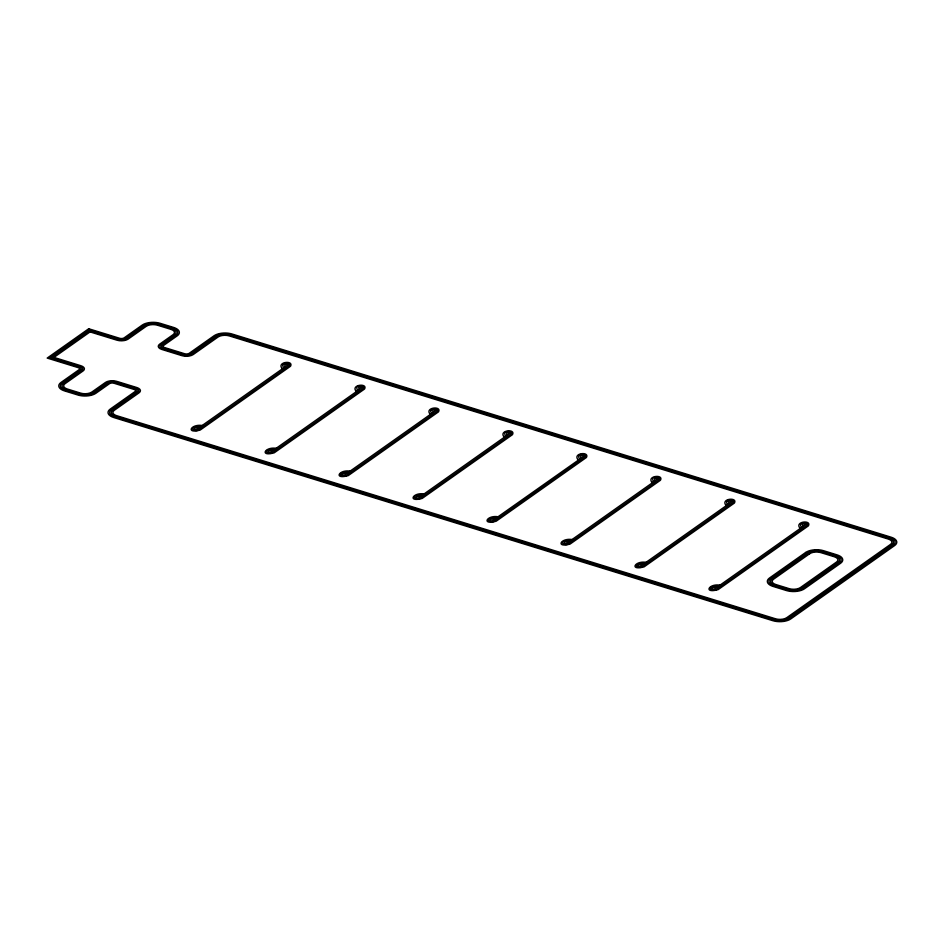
<?xml version="1.0" encoding="UTF-8"?>
<svg xmlns="http://www.w3.org/2000/svg" width="944" height="944" viewBox="0 0 944 944"><rect width="100%" height="100%" fill="white"/><g stroke="black" fill="none" stroke-linecap="round" stroke-linejoin="round"><path stroke-width="1.42" d="M282.87 364.868C283.766 361.623 291.932 363.346 289.312 365.729L198.936 429.591C197.06 432.293 188.717 428.847 194.558 427.243M430.818 410.475C431.597 407.407 439.833 408.634 437.214 411.383L346.885 475.198C345.197 477.806 336.56 474.549 342.519 472.85M578.778 456.082C579.604 452.896 587.994 454.453 585.103 457.038L494.833 520.805C492.685 523.424 484.567 520.132 490.467 518.468A20.414 9.582 -0.5 0 1 495.718 517.76L497.405 517.631M726.727 501.701C727.694 498.338 736.001 500.367 733.122 502.609L642.793 566.412C640.976 569.02 632.48 565.81 638.427 564.075A20.414 9.582 -0.5 0 1 643.678 563.367L645.354 563.238M800.701 524.498C801.527 521.312 809.94 522.858 807.037 525.454L716.767 589.221C714.938 591.805 706.431 588.608 712.401 586.885A20.414 9.582 -0.5 0 1 717.652 586.177L719.328 586.047M268.533 450.052C262.727 450.984 270.161 455.232 272.91 452.388L363.169 388.633C366.083 385.317 356.549 385.152 356.856 387.595A20.414 9.582 -0.5 0 0 357.516 390.202M416.493 495.659C410.758 496.485 418.015 500.898 420.859 497.995L511.129 434.24C514.197 430.936 504.485 430.783 504.816 433.202A20.414 9.582 -0.5 0 0 505.477 435.809M564.441 541.266C558.742 541.986 565.857 546.541 568.819 543.614L659.077 479.847C662.086 476.567 652.422 476.319 652.752 478.891A20.414 9.582 -0.5 0 0 653.425 481.416M200.34 427.231L195.054 427.986L194.11 429.142A3.151 1.475 -0.5 0 0 194.594 429.437L195.585 429.697A1.451 0.684 -0.5 0 0 196.258 429.685L288.345 364.632A1.451 0.684 -0.5 0 0 288.109 364.337L284.758 364.36L285.1 367.346M274.315 450.028L269.028 450.784L268.096 451.952A3.151 1.475 -0.5 0 0 268.568 452.235L269.559 452.506A1.451 0.684 -0.5 0 0 270.232 452.495L362.331 387.441A1.451 0.684 -0.5 0 0 362.083 387.146L358.732 387.17L359.074 390.155M348.289 472.838L343.002 473.593L342.07 474.749A3.151 1.475 -0.5 0 0 342.542 475.044L343.545 475.304A1.451 0.684 -0.5 0 0 344.206 475.304L436.305 410.239A1.451 0.684 -0.5 0 0 436.057 409.956L432.718 409.967L433.048 412.965M422.275 495.647L416.988 496.402L416.044 497.559A3.151 1.475 -0.5 0 0 416.528 497.854L417.519 498.113A1.451 0.684 -0.5 0 0 418.18 498.102L510.279 433.048A1.451 0.684 -0.5 0 0 510.043 432.753L506.692 432.777L507.034 435.762M496.249 518.445L490.963 519.2L490.019 520.368A3.151 1.475 -0.5 0 0 490.502 520.651L491.494 520.923A1.451 0.684 -0.5 0 0 492.154 520.911L584.277 455.964A1.451 0.684 -0.5 0 0 584.017 455.563L580.666 455.574L581.008 458.572M570.223 541.254L564.937 542.009L564.005 543.166A3.151 1.475 -0.5 0 0 564.477 543.461L565.468 543.72A1.451 0.684 -0.5 0 0 566.14 543.72L658.228 478.655A1.451 0.684 -0.5 0 0 657.992 478.372L654.64 478.384L654.983 481.381M644.197 564.052L638.911 564.807L637.979 565.975A3.151 1.475 -0.5 0 0 638.451 566.258L639.454 566.53A1.451 0.684 -0.5 0 0 640.115 566.518L732.214 501.465A1.451 0.684 -0.5 0 0 731.966 501.17L728.626 501.193L728.957 504.179M718.172 586.861L712.897 587.616L711.953 588.785A3.151 1.475 -0.5 0 0 712.425 589.068L713.428 589.339A1.451 0.684 -0.5 0 0 714.089 589.327L806.188 524.262A1.451 0.684 -0.5 0 0 805.952 523.979L802.601 523.991L802.931 526.988M421.732 494.916L423.419 494.821M202.653 425.591C190.948 423.396 185.225 434.287 200.281 430.004L290.54 366.237C294.009 359.735 275.447 361.965 282.645 369.092M201.497 426.405L199.809 426.499A20.414 9.582 -0.5 0 0 194.523 427.195M276.627 448.4C264.91 446.217 259.187 457.085 274.256 452.801L364.514 389.046C368.243 382.662 349.492 384.656 356.62 391.89M275.471 449.214L273.784 449.309A20.414 9.582 -0.5 0 0 268.497 450.005M350.602 471.209C338.861 469.026 333.149 479.871 348.23 475.611L438.5 411.844C442.17 405.46 423.384 407.454 430.594 414.699M349.445 472.024L347.758 472.106A20.414 9.582 -0.5 0 0 342.471 472.814M424.576 494.007C412.811 491.812 407.124 502.656 422.204 498.42L512.474 434.653C515.979 428.175 497.476 430.358 504.568 437.509M498.55 516.816C486.703 514.657 481.11 525.442 496.178 521.218L586.448 457.462C589.835 450.949 571.403 453.179 578.542 460.306M572.536 539.626C560.736 537.431 555.119 548.275 570.164 544.027L660.422 480.26C664.139 473.864 645.401 475.835 652.528 483.116M571.38 540.44L569.692 540.523A20.414 9.582 -0.5 0 0 564.406 541.231M646.51 562.423C634.722 560.217 629.046 571.061 644.138 566.837L734.397 503.069C738.125 496.709 719.34 498.621 726.502 505.925M720.484 585.233C708.661 583.026 703.079 593.882 718.113 589.634L808.383 525.867C812.017 519.448 793.29 521.477 800.477 528.723M727.317 504.238L727.706 505.064M653.342 481.428L653.732 482.254M505.394 435.821L505.783 436.647M357.434 390.214L357.823 391.04M801.692 527.873L801.291 527.047A20.414 9.582 -0.5 0 1 800.595 524.498M579.758 459.457L579.368 458.631A20.414 9.582 -0.5 0 1 578.672 456.082M431.797 413.85L431.408 413.024A20.414 9.582 -0.5 0 1 430.712 410.475M283.849 368.231L283.46 367.405A20.414 9.582 -0.5 0 1 282.763 364.868M416.457 495.612A20.414 9.582 -0.5 0 1 421.744 494.951M727.399 504.226A20.414 9.582 -0.5 0 1 726.62 501.701M88.724 328.748L47.2 358.083L78.14 367.617A3.245 1.522 -0.5 0 1 79.025 369.718L60.971 382.473A12.956 6.089 -0.5 0 0 64.511 390.899L77.963 395.04A12.956 6.089 -0.5 0 0 95.934 393.259L109.48 383.689A3.245 1.522 -0.5 0 1 113.976 383.24L134.154 389.471A3.245 1.522 -0.5 0 1 135.039 391.571L110.212 409.106A12.956 6.089 -0.5 0 0 113.752 417.519L772.817 620.692A12.956 6.089 -0.5 0 0 790.801 618.91L894.605 545.585A12.956 6.089 -0.5 0 0 891.065 537.171L232 333.987A12.956 6.089 -0.5 0 0 214.017 335.781L189.189 353.316A3.245 1.522 -0.5 0 1 184.694 353.752L164.516 347.534A3.245 1.522 -0.5 0 1 163.642 345.433L177.177 335.863A12.956 6.089 -0.5 0 0 173.637 327.45L160.185 323.308A12.956 6.089 -0.5 0 0 142.202 325.09L124.148 337.846A3.245 1.522 -0.5 0 1 119.652 338.282L88.724 328.748M89.161 329.798L49.442 357.859L79.036 366.98A4.862 2.277 -0.5 0 1 80.37 370.142L62.316 382.886A11.34 5.322 -0.5 0 0 65.407 390.261L78.859 394.403A11.34 5.322 -0.5 0 0 94.589 392.846L108.135 383.276A4.862 2.277 -0.5 0 1 114.873 382.603L135.051 388.822A4.862 2.277 -0.5 0 1 136.384 391.984L111.557 409.519A11.34 5.322 -0.5 0 0 114.649 416.882L773.714 620.055A11.34 5.322 -0.5 0 0 789.455 618.497L893.26 545.172A11.34 5.322 -0.5 0 0 890.157 537.809L231.091 334.624A11.34 5.322 -0.5 0 0 215.362 336.194L190.535 353.729A4.862 2.277 -0.5 0 1 183.797 354.389L163.619 348.171A4.862 2.277 -0.5 0 1 162.297 345.02L175.832 335.45A11.34 5.322 -0.5 0 0 172.74 328.087L159.288 323.945A11.34 5.322 -0.5 0 0 143.547 325.503L125.493 338.259A4.862 2.277 -0.5 0 1 118.755 338.92L89.161 329.798M89.609 330.86L51.696 357.634L79.945 366.343A6.478 3.044 -0.5 0 1 81.715 370.555L63.661 383.299A9.723 4.567 -0.5 0 0 66.316 389.612L79.768 393.766A9.723 4.567 -0.5 0 0 93.244 392.421L106.79 382.863A6.478 3.044 -0.5 0 1 115.782 381.966L135.96 388.185A6.478 3.044 -0.5 0 1 137.73 392.397L112.902 409.932A9.723 4.567 -0.5 0 0 115.557 416.245L774.623 619.417A9.723 4.567 -0.5 0 0 788.11 618.084L891.915 544.759A9.723 4.567 -0.5 0 0 889.26 538.446L230.194 335.273A9.723 4.567 -0.5 0 0 216.707 336.607L191.88 354.142A6.478 3.044 -0.5 0 1 182.888 355.038L162.722 348.808A6.478 3.044 -0.5 0 1 160.952 344.607L174.487 335.037A9.723 4.567 -0.5 0 0 171.832 328.724L158.38 324.583A9.723 4.567 -0.5 0 0 144.892 325.916L126.838 338.672A6.478 3.044 -0.5 0 1 117.847 339.557L89.609 330.86M90.046 331.91L53.938 357.41L80.842 365.706A8.095 3.8 -0.5 0 1 83.06 370.968L65.006 383.724A8.095 3.8 -0.5 0 0 67.213 388.975L80.665 393.129A8.095 3.8 -0.5 0 0 91.898 392.008L105.445 382.45A8.095 3.8 -0.5 0 1 116.678 381.329L136.856 387.547A8.095 3.8 -0.5 0 1 139.075 392.81L114.248 410.345A8.095 3.8 -0.5 0 0 116.454 415.608L775.52 618.78A8.095 3.8 -0.5 0 0 786.765 617.671L890.57 544.346A8.095 3.8 -0.5 0 0 888.351 539.083L229.286 335.911A8.095 3.8 -0.5 0 0 218.052 337.02L193.225 354.555A8.095 3.8 -0.5 0 1 181.991 355.676L161.813 349.445A8.095 3.8 -0.5 0 1 159.607 344.194L173.141 334.624A8.095 3.8 -0.5 0 0 170.935 329.362L157.483 325.22A8.095 3.8 -0.5 0 0 146.237 326.329L128.183 339.085A8.095 3.8 -0.5 0 1 116.95 340.194L90.046 331.91M805.61 552.5L769.502 577.999A12.956 6.089 -0.5 0 0 773.042 586.413L786.494 590.566A12.956 6.089 -0.5 0 0 804.477 588.785L840.573 563.273A12.956 6.089 -0.5 0 0 837.033 554.86L823.593 550.706A12.956 6.089 -0.5 0 0 805.61 552.5M806.955 552.913L770.847 578.412A11.34 5.322 -0.5 0 0 773.938 585.776L787.39 589.929A11.34 5.322 -0.5 0 0 803.132 588.372L839.228 562.86A11.34 5.322 -0.5 0 0 836.136 555.497L822.684 551.343A11.34 5.322 -0.5 0 0 806.955 552.913M808.3 553.326L772.192 578.825A9.723 4.567 -0.5 0 0 774.847 585.138L788.299 589.292A9.723 4.567 -0.5 0 0 801.786 587.947L837.883 562.447A9.723 4.567 -0.5 0 0 835.228 556.134L821.787 551.98A9.723 4.567 -0.5 0 0 808.3 553.326M809.645 553.739L773.537 579.238A8.095 3.8 -0.5 0 0 775.744 584.501L789.196 588.655A8.095 3.8 -0.5 0 0 800.441 587.534L836.537 562.034A8.095 3.8 -0.5 0 0 834.331 556.771L820.879 552.629A8.095 3.8 -0.5 0 0 809.645 553.739"/></g></svg>
